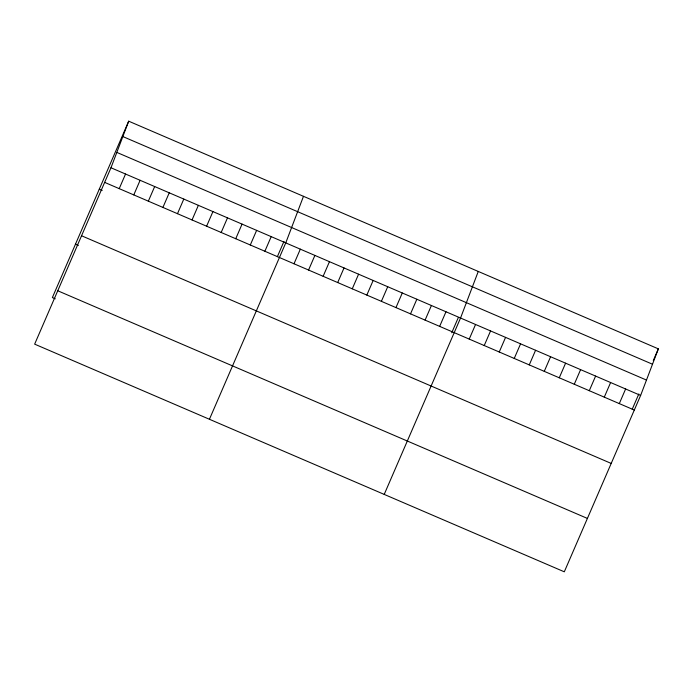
<?xml version="1.0" encoding="UTF-8"?>
<svg xmlns="http://www.w3.org/2000/svg" width="693" height="693" viewBox="0 0 693 693"><rect width="100%" height="100%" fill="white"/><g stroke="black" fill="none" stroke-linecap="round" stroke-linejoin="round"><path stroke-width="1.04" d="M110.975 167.767L128.699 121.188L658.35 348.856L640.627 395.434L564.301 571.812L34.65 344.144L110.975 167.767L640.627 395.434M303.482 196.318L285.759 242.896L209.433 419.274M478.265 271.448L460.542 318.026L384.217 494.404M128.699 121.188L52.373 297.566L55.284 298.822M119.222 188.643L125.537 174.03M133.784 194.898L140.107 180.293M148.345 201.161L154.669 186.556M162.916 207.424L169.239 192.81M177.477 213.687L183.801 199.073M192.048 219.941L198.371 205.336M206.609 226.204L212.933 211.599M221.18 232.467L227.495 217.853M235.741 238.73L242.065 224.116M250.303 244.984L256.627 230.379M264.873 251.247L271.197 236.642M277.356 256.687L283.957 241.433M294.005 263.773L300.329 249.159M308.567 270.027L314.891 255.422M323.137 276.29L329.452 261.685M337.699 282.553L344.023 267.94M352.269 288.816L358.584 274.203M366.831 295.071L373.155 280.466M381.393 301.334L387.716 286.729M395.963 307.597L402.286 292.983M410.525 313.86L416.848 299.246M425.095 320.114L431.418 305.509M439.657 326.377L445.98 311.772M451.732 332.77L458.333 317.515M469.23 339.085L475.554 324.48M484.234 345.538L490.557 330.933M499.246 351.992L505.569 337.378M514.249 358.437L520.573 343.832M529.261 364.89L535.576 350.277M544.265 371.344L550.588 356.73M559.268 377.789L565.592 363.184M574.28 384.243L580.595 369.629M589.284 390.696L595.608 376.082M604.287 397.141L610.611 382.536M619.299 403.595L625.623 388.981M632.224 409.225L638.825 393.971M653.291 360.542L658.35 348.856M122.852 136.564L652.503 364.223M116.822 152.399L646.474 380.067M104.652 182.38L634.303 410.048M99.272 189.18L102.192 190.436M81.549 235.759L611.2 463.426M75.476 244.179L78.387 245.435M57.753 290.765L587.404 518.425"/></g></svg>
